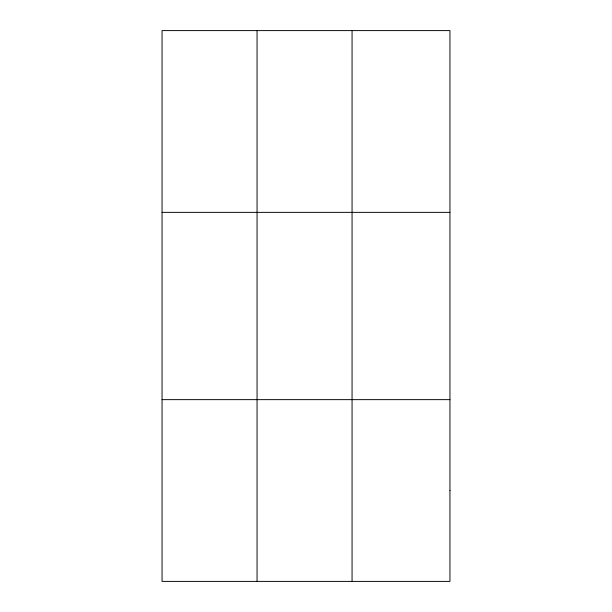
<?xml version="1.0" encoding="UTF-8"?>
<svg xmlns="http://www.w3.org/2000/svg" width="612" height="612" viewBox="0 0 612 612"><rect width="100%" height="100%" fill="white"/><g stroke="black" fill="none" stroke-linecap="round" stroke-linejoin="round"><path stroke-width="0.92" d="M257.055 581.4L257.055 30.6M352.061 581.4L352.061 30.6M162.05 212.364L449.95 212.364M162.05 399.636L449.95 399.636M449.95 490.518L449.95 581.4L162.05 581.4L162.05 30.6L449.95 30.6L449.95 490.518"/></g></svg>
